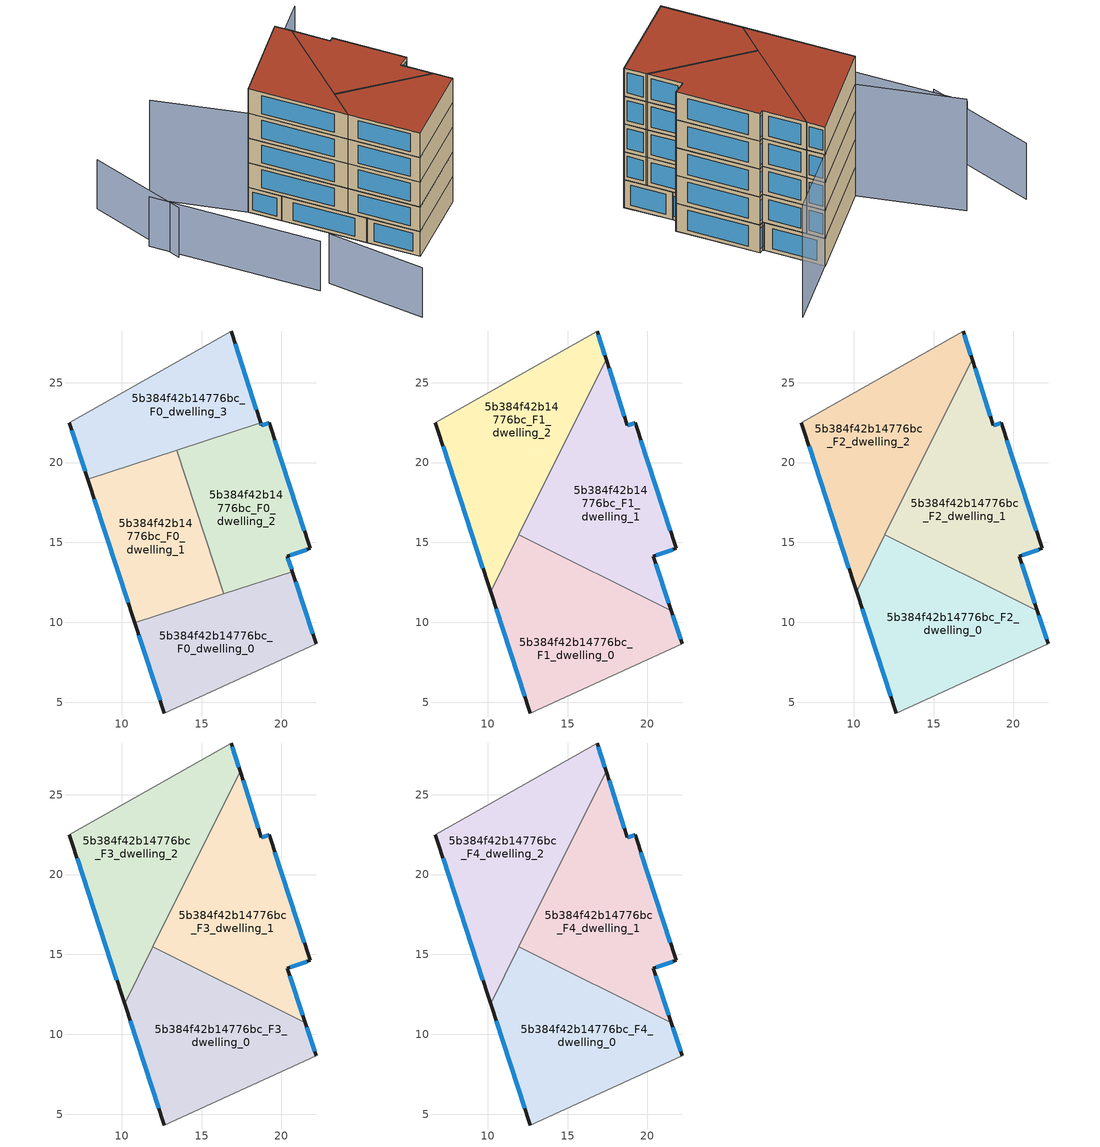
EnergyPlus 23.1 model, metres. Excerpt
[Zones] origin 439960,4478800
5b384f42b14776bc_F0_dwelling_0
 floor ground (EU_floor_Construction): 22.17,8.66 20.68,13.18 10.82,9.96 12.66,4.32 z0
 wall outside (EU_wall_Construction): 20.68,13.18 22.17,8.66 / 12.66,4.32 10.82,9.96 z0:3
 wall adiabatic (EU_wall_Construction): 22.17,8.66 12.66,4.32 z0:3
 wall to 5b384f42b14776bc_F0_dwelling_1 (EU_wall_Construction): 10.82,9.96 16.39,11.78 z0:3
 wall to 5b384f42b14776bc_F0_dwelling_2 (EU_wall_Construction): 16.39,11.78 20.68,13.18 z0:3
 window (EU_Window_Construction): 20.88,12.55 21.96,9.29 / 12.4,5.1 11.07,9.18 z0.42:2.58
5b384f42b14776bc_F0_dwelling_1
 floor ground (EU_floor_Construction): 16.39,11.78 13.45,20.79 7.88,18.97 10.82,9.96 z0
 wall outside (EU_wall_Construction): 10.82,9.96 7.88,18.97 z0:3
 wall to 5b384f42b14776bc_F0_dwelling_2 (EU_wall_Construction): 13.45,20.79 16.39,11.78 z0:3
 wall to 5b384f42b14776bc_F0_dwelling_3 (EU_wall_Construction): 7.88,18.97 13.45,20.79 z0:3
 window (EU_Window_Construction): 10.41,11.21 8.28,17.72 z0.42:2.58
5b384f42b14776bc_F0_dwelling_2
 floor ground (EU_floor_Construction): 20.68,13.18 20.36,14.14 21.8,14.62 19.24,22.49 18.75,22.33 18.69,22.5 13.45,20.79 16.39,11.78 z0
 wall outside (EU_wall_Construction): 18.69,22.5 18.75,22.33 19.24,22.49 21.8,14.62 20.36,14.14 20.68,13.18 z0:3
 wall to 5b384f42b14776bc_F0_dwelling_3 (EU_wall_Construction): 13.45,20.79 18.69,22.5 z0:3
 window (EU_Window_Construction): 21.6,14.56 20.56,14.2 / 20.4,14 20.63,13.31 / 18.7,22.47 18.74,22.35 / 18.81,22.35 19.17,22.47 / 19.59,21.4 21.44,15.72 z0.42:2.58
5b384f42b14776bc_F0_dwelling_3
 floor ground (EU_floor_Construction): 18.69,22.5 16.85,28.24 6.72,22.5 7.88,18.97 z0
 wall outside (EU_wall_Construction): 7.88,18.97 6.72,22.5 / 16.85,28.24 18.69,22.5 z0:3
 wall adiabatic (EU_wall_Construction): 6.72,22.5 16.85,28.24 z0:3
 window (EU_Window_Construction): 7.72,19.46 6.88,22.01 / 17.11,27.44 18.44,23.29 z0.42:2.58
5b384f42b14776bc_F1_dwelling_0
 floor to 5b384f42b14776bc_F0_dwelling_0 (EU_floor_Construction): 22.17,8.66 21.48,10.74 18.2,12.37 10.82,9.96 12.66,4.32 z3
 floor to 5b384f42b14776bc_F0_dwelling_1 (EU_floor_Construction): 16.39,11.78 15.8,13.56 11.95,15.48 10.18,11.92 10.82,9.96 z3
 floor to 5b384f42b14776bc_F0_dwelling_2 (EU_floor_Construction): 18.2,12.37 15.8,13.56 16.39,11.78 z3
 wall outside (EU_wall_Construction): 12.66,4.32 10.18,11.92 / 21.48,10.74 22.17,8.66 z3:6
 wall to 5b384f42b14776bc_F1_dwelling_1 (EU_wall_Construction): 11.95,15.48 21.48,10.74 z3:6
 wall adiabatic (EU_wall_Construction): 22.17,8.66 12.66,4.32 z3:6
 wall to 5b384f42b14776bc_F1_dwelling_2 (EU_wall_Construction): 10.18,11.92 11.95,15.48 z3:6
 window (EU_Window_Construction): 12.31,5.37 10.52,10.86 / 21.58,10.45 22.08,8.95 z3.42:5.58
5b384f42b14776bc_F1_dwelling_1
 floor to 5b384f42b14776bc_F0_dwelling_2 (EU_floor_Construction): 20.68,13.18 20.36,14.14 21.8,14.62 19.24,22.49 18.75,22.33 18.69,22.5 14.81,21.23 13.9,19.4 15.8,13.56 18.2,12.37 z3
 floor to 5b384f42b14776bc_F0_dwelling_0 (EU_floor_Construction): 21.48,10.74 20.68,13.18 18.2,12.37 z3
 floor to 5b384f42b14776bc_F0_dwelling_3 (EU_floor_Construction): 18.69,22.5 17.42,26.48 14.81,21.23 z3
 floor to 5b384f42b14776bc_F0_dwelling_1 (EU_floor_Construction): 15.8,13.56 13.9,19.4 11.95,15.48 z3
 wall outside (EU_wall_Construction): 17.42,26.48 18.75,22.33 19.24,22.49 21.8,14.62 20.36,14.14 21.48,10.74 z3:6
 wall to 5b384f42b14776bc_F1_dwelling_2 (EU_wall_Construction): 11.95,15.48 17.42,26.48 z3:6
 window (EU_Window_Construction): 21.6,14.56 20.56,14.2 / 20.52,13.66 21.33,11.21 / 17.6,25.9 18.56,22.91 / 18.81,22.35 19.17,22.47 / 19.59,21.4 21.44,15.72 z3.42:5.58
5b384f42b14776bc_F1_dwelling_2
 floor to 5b384f42b14776bc_F0_dwelling_3 (EU_floor_Construction): 14.81,21.23 17.42,26.48 16.85,28.24 6.72,22.5 7.88,18.97 z3
 floor to 5b384f42b14776bc_F0_dwelling_2 (EU_floor_Construction): 13.9,19.4 14.81,21.23 13.45,20.79 z3
 floor to 5b384f42b14776bc_F0_dwelling_1 (EU_floor_Construction): 10.18,11.92 13.9,19.4 13.45,20.79 7.88,18.97 z3
 wall outside (EU_wall_Construction): 10.18,11.92 6.72,22.5 / 16.85,28.24 17.42,26.48 z3:6
 wall adiabatic (EU_wall_Construction): 6.72,22.5 16.85,28.24 z3:6
 window (EU_Window_Construction): 9.7,13.39 7.2,21.04 / 16.93,28 17.34,26.72 z3.42:5.58
5b384f42b14776bc_F2_dwelling_0
 floor to 5b384f42b14776bc_F1_dwelling_0 (EU_floor_Construction): 22.17,8.66 21.48,10.74 11.95,15.48 10.18,11.92 12.66,4.32 z6
 wall outside (EU_wall_Construction): 12.66,4.32 10.18,11.92 / 21.48,10.74 22.17,8.66 z6:9
 wall to 5b384f42b14776bc_F2_dwelling_1 (EU_wall_Construction): 11.95,15.48 21.48,10.74 z6:9
 wall adiabatic (EU_wall_Construction): 22.17,8.66 12.66,4.32 z6:9
 wall to 5b384f42b14776bc_F2_dwelling_2 (EU_wall_Construction): 10.18,11.92 11.95,15.48 z6:9
 window (EU_Window_Construction): 12.31,5.37 10.52,10.86 / 21.58,10.45 22.08,8.95 z6.42:8.58
5b384f42b14776bc_F2_dwelling_1
 floor to 5b384f42b14776bc_F1_dwelling_1 (EU_floor_Construction): 21.48,10.74 20.36,14.14 21.8,14.62 19.24,22.49 18.75,22.33 17.42,26.48 11.95,15.48 z6
 wall outside (EU_wall_Construction): 17.42,26.48 18.75,22.33 19.24,22.49 21.8,14.62 20.36,14.14 21.48,10.74 z6:9
 wall to 5b384f42b14776bc_F2_dwelling_2 (EU_wall_Construction): 11.95,15.48 17.42,26.48 z6:9
 window (EU_Window_Construction): 21.6,14.56 20.56,14.2 / 20.52,13.66 21.33,11.21 / 17.6,25.9 18.56,22.91 / 18.81,22.35 19.17,22.47 / 19.59,21.4 21.44,15.72 z6.42:8.58
5b384f42b14776bc_F2_dwelling_2
 floor to 5b384f42b14776bc_F1_dwelling_2 (EU_floor_Construction): 10.18,11.92 17.42,26.48 16.85,28.24 6.72,22.5 z6
 wall outside (EU_wall_Construction): 10.18,11.92 6.72,22.5 / 16.85,28.24 17.42,26.48 z6:9
 wall adiabatic (EU_wall_Construction): 6.72,22.5 16.85,28.24 z6:9
 window (EU_Window_Construction): 9.7,13.39 7.2,21.04 / 16.93,28 17.34,26.72 z6.42:8.58
5b384f42b14776bc_F3_dwelling_0
 floor to 5b384f42b14776bc_F2_dwelling_0 (EU_floor_Construction): 22.17,8.66 21.48,10.74 11.95,15.48 10.18,11.92 12.66,4.32 z9
 wall outside (EU_wall_Construction): 12.66,4.32 10.18,11.92 / 21.48,10.74 22.17,8.66 z9:12
 wall to 5b384f42b14776bc_F3_dwelling_1 (EU_wall_Construction): 11.95,15.48 21.48,10.74 z9:12
 wall adiabatic (EU_wall_Construction): 22.17,8.66 12.66,4.32 z9:12
 wall to 5b384f42b14776bc_F3_dwelling_2 (EU_wall_Construction): 10.18,11.92 11.95,15.48 z9:12
 window (EU_Window_Construction): 12.31,5.37 10.52,10.86 / 21.58,10.45 22.08,8.95 z9.42:11.58
5b384f42b14776bc_F3_dwelling_1
 floor to 5b384f42b14776bc_F2_dwelling_1 (EU_floor_Construction): 21.48,10.74 20.36,14.14 21.8,14.62 19.24,22.49 18.75,22.33 17.42,26.48 11.95,15.48 z9
 wall outside (EU_wall_Construction): 17.42,26.48 18.75,22.33 19.24,22.49 21.8,14.62 20.36,14.14 21.48,10.74 z9:12
 wall to 5b384f42b14776bc_F3_dwelling_2 (EU_wall_Construction): 11.95,15.48 17.42,26.48 z9:12
 window (EU_Window_Construction): 21.6,14.56 20.56,14.2 / 20.52,13.66 21.33,11.21 / 17.6,25.9 18.56,22.91 / 18.81,22.35 19.17,22.47 / 19.59,21.4 21.44,15.72 z9.42:11.58
5b384f42b14776bc_F3_dwelling_2
 floor to 5b384f42b14776bc_F2_dwelling_2 (EU_floor_Construction): 10.18,11.92 17.42,26.48 16.85,28.24 6.72,22.5 z9
 wall outside (EU_wall_Construction): 10.18,11.92 6.72,22.5 / 16.85,28.24 17.42,26.48 z9:12
 wall adiabatic (EU_wall_Construction): 6.72,22.5 16.85,28.24 z9:12
 window (EU_Window_Construction): 9.7,13.39 7.2,21.04 / 16.93,28 17.34,26.72 z9.42:11.58
5b384f42b14776bc_F4_dwelling_0
 floor to 5b384f42b14776bc_F3_dwelling_0 (EU_floor_Construction): 22.17,8.66 21.48,10.74 11.95,15.48 10.18,11.92 12.66,4.32 z12
 wall outside (EU_wall_Construction): 12.66,4.32 10.18,11.92 / 21.48,10.74 22.17,8.66 z12:15
 wall to 5b384f42b14776bc_F4_dwelling_1 (EU_wall_Construction): 11.95,15.48 21.48,10.74 z12:15
 wall adiabatic (EU_wall_Construction): 22.17,8.66 12.66,4.32 z12:15
 wall to 5b384f42b14776bc_F4_dwelling_2 (EU_wall_Construction): 10.18,11.92 11.95,15.48 z12:15
 window (EU_Window_Construction): 12.31,5.37 10.52,10.86 / 21.58,10.45 22.08,8.95 z12.42:14.58
 roof outside (EU_roof_Construction): 21.48,10.74 22.17,8.66 12.66,4.32 10.18,11.92 11.95,15.48 z15
5b384f42b14776bc_F4_dwelling_1
 floor to 5b384f42b14776bc_F3_dwelling_1 (EU_floor_Construction): 21.48,10.74 20.36,14.14 21.8,14.62 19.24,22.49 18.75,22.33 17.42,26.48 11.95,15.48 z12
 wall outside (EU_wall_Construction): 17.42,26.48 18.75,22.33 19.24,22.49 21.8,14.62 20.36,14.14 21.48,10.74 z12:15
 wall to 5b384f42b14776bc_F4_dwelling_2 (EU_wall_Construction): 11.95,15.48 17.42,26.48 z12:15
 window (EU_Window_Construction): 21.6,14.56 20.56,14.2 / 20.52,13.66 21.33,11.21 / 17.6,25.9 18.56,22.91 / 18.81,22.35 19.17,22.47 / 19.59,21.4 21.44,15.72 z12.42:14.58
 roof outside (EU_roof_Construction): 17.42,26.48 18.75,22.33 19.24,22.49 21.8,14.62 20.36,14.14 21.48,10.74 11.95,15.48 z15
5b384f42b14776bc_F4_dwelling_2
 floor to 5b384f42b14776bc_F3_dwelling_2 (EU_floor_Construction): 10.18,11.92 17.42,26.48 16.85,28.24 6.72,22.5 z12
 wall outside (EU_wall_Construction): 10.18,11.92 6.72,22.5 / 16.85,28.24 17.42,26.48 z12:15
 wall adiabatic (EU_wall_Construction): 6.72,22.5 16.85,28.24 z12:15
 window (EU_Window_Construction): 9.7,13.39 7.2,21.04 / 16.93,28 17.34,26.72 z12.42:14.58
 roof outside (EU_roof_Construction): 16.85,28.24 17.42,26.48 10.18,11.92 6.72,22.5 z15
shading: 2.89,7.79 4.77,-3.26 / -4.58,25.61 1.25,7.51 / -3.21,34.05 -3.97,22.1 z0:6; 24.14,32.26 6.72,22.5 / 6.72,22.5 1.74,31.41 z0:12
[Building]
EU S2 Campaign: North Axis=0; Terrain=City; Solar Distribution=FullExterior
[Site:Location]
Madrid: Latitude=40.5; Longitude=-3.5; Time Zone=1; Elevation=609
[SizingPeriod:WeatherFileDays]
AnnualSizingPeriod: Begin Month=1; Begin Day of Month=1; End Month=12; End Day of Month=31; Day of Week for Start Day=Monday; Use Weather File Daylight Saving Period=No; Use Weather File Rain and Snow Indicators=No
[MATERIAL]
EU_InternalMass_Material: Roughness=MediumRough; Thickness=0.1; Conductivity=1; Density=1800; Specific Heat=900; Thermal Absorptance=0.9; Solar Absorptance=0.7; Visible Absorptance=0.7
[MATERIAL:NOMASS] Roughness=MediumRough; Thermal Absorptance=0.9; Solar Absorptance=0.7; Visible Absorptance=0.7
Name | Thermal Resistance
EU_wall_NoMass | 1.60022
EU_roof_NoMass | 1.57597
EU_floor_NoMass | 0.470652
[WINDOWMATERIAL:SIMPLEGLAZINGSYSTEM]
EU_Window_SimpleGlazing: UFactor=3.28802; Solar Heat Gain Coefficient=0.85; Visible Transmittance=0.85
[CONSTRUCTION]
EU_wall_Construction: EU_wall_NoMass
EU_roof_Construction: EU_roof_NoMass
EU_floor_Construction: EU_floor_NoMass
EU_InternalMass_Construction: EU_InternalMass_Material
EU_Window_Construction: EU_Window_SimpleGlazing
[ZONE] Type=1; Multiplier=1; Ceiling Height=autocalculate; Floor Area=autocalculate; Part of Total Floor Area=Yes
Name | Volume
5b384f42b14776bc_F0_dwelling_0 | 166.544
5b384f42b14776bc_F1_dwelling_0; 5b384f42b14776bc_F2_dwelling_0; 5b384f42b14776bc_F3_dwelling_0; 5b384f42b14776bc_F4_dwelling_0; 5b384f42b14776bc_F1_dwelling_2; 5b384f42b14776bc_F2_dwelling_2; 5b384f42b14776bc_F3_dwelling_2; 5b384f42b14776bc_F4_dwelling_2 | 222.061
5b384f42b14776bc_F0_dwelling_1 | 166.546
5b384f42b14776bc_F1_dwelling_1; 5b384f42b14776bc_F2_dwelling_1; 5b384f42b14776bc_F3_dwelling_1; 5b384f42b14776bc_F4_dwelling_1 | 222.045
5b384f42b14776bc_F0_dwelling_2 | 166.542
5b384f42b14776bc_F0_dwelling_3 | 166.541
[INTERNALMASS] Construction=EU_InternalMass_Construction
Name | Zone or ZoneList | Surface Area
5b384f42b14776bc_F0_dwelling_0_EU_InternalMass | 5b384f42b14776bc_F0_dwelling_0 | 55.5144
5b384f42b14776bc_F0_dwelling_1_EU_InternalMass | 5b384f42b14776bc_F0_dwelling_1 | 55.5158
5b384f42b14776bc_F0_dwelling_2_EU_InternalMass | 5b384f42b14776bc_F0_dwelling_2 | 55.5131
5b384f42b14776bc_F0_dwelling_3_EU_InternalMass | 5b384f42b14776bc_F0_dwelling_3 | 55.5137
5b384f42b14776bc_F1_dwelling_0_EU_InternalMass | 5b384f42b14776bc_F1_dwelling_0 | 74.0222
5b384f42b14776bc_F1_dwelling_1_EU_InternalMass | 5b384f42b14776bc_F1_dwelling_1 | 74.0165
5b384f42b14776bc_F1_dwelling_2_EU_InternalMass | 5b384f42b14776bc_F1_dwelling_2 | 74.0204
5b384f42b14776bc_F2_dwelling_0_EU_InternalMass | 5b384f42b14776bc_F2_dwelling_0 | 74.0222
5b384f42b14776bc_F2_dwelling_1_EU_InternalMass | 5b384f42b14776bc_F2_dwelling_1 | 74.0165
5b384f42b14776bc_F2_dwelling_2_EU_InternalMass | 5b384f42b14776bc_F2_dwelling_2 | 74.0204
5b384f42b14776bc_F3_dwelling_0_EU_InternalMass | 5b384f42b14776bc_F3_dwelling_0 | 74.0222
5b384f42b14776bc_F3_dwelling_1_EU_InternalMass | 5b384f42b14776bc_F3_dwelling_1 | 74.0165
5b384f42b14776bc_F3_dwelling_2_EU_InternalMass | 5b384f42b14776bc_F3_dwelling_2 | 74.0204
5b384f42b14776bc_F4_dwelling_0_EU_InternalMass | 5b384f42b14776bc_F4_dwelling_0 | 74.0222
5b384f42b14776bc_F4_dwelling_1_EU_InternalMass | 5b384f42b14776bc_F4_dwelling_1 | 74.0165
5b384f42b14776bc_F4_dwelling_2_EU_InternalMass | 5b384f42b14776bc_F4_dwelling_2 | 74.0204
[OTHEREQUIPMENT] Fuel Type=Electricity; Design Level Calculation Method=Watts/Area; Power per Zone Floor Area=1; Fraction Latent=0; Fraction Radiant=0; Fraction Lost=0; Carbon Dioxide Generation Rate=0; EndUse Subcategory=EU_Step8_InternalGains
Name | Zone or ZoneList or Space or SpaceList | Schedule
EU_Step8_InternalGain_5b384f42b14776bc_F0_dwelling_0_f000 | 5b384f42b14776bc_F0_dwelling_0 | EU_Step8_GainSchedule_5b384f42b14776bc_F0_dwelling_0_f000
EU_Step8_InternalGain_5b384f42b14776bc_F0_dwelling_1_f000 | 5b384f42b14776bc_F0_dwelling_1 | EU_Step8_GainSchedule_5b384f42b14776bc_F0_dwelling_1_f000
EU_Step8_InternalGain_5b384f42b14776bc_F0_dwelling_2_f000 | 5b384f42b14776bc_F0_dwelling_2 | EU_Step8_GainSchedule_5b384f42b14776bc_F0_dwelling_2_f000
EU_Step8_InternalGain_5b384f42b14776bc_F0_dwelling_3_f000 | 5b384f42b14776bc_F0_dwelling_3 | EU_Step8_GainSchedule_5b384f42b14776bc_F0_dwelling_3_f000
EU_Step8_InternalGain_5b384f42b14776bc_F1_dwelling_0_f000 | 5b384f42b14776bc_F1_dwelling_0 | EU_Step8_GainSchedule_5b384f42b14776bc_F1_dwelling_0_f000
EU_Step8_InternalGain_5b384f42b14776bc_F1_dwelling_1_f000 | 5b384f42b14776bc_F1_dwelling_1 | EU_Step8_GainSchedule_5b384f42b14776bc_F1_dwelling_1_f000
EU_Step8_InternalGain_5b384f42b14776bc_F1_dwelling_2_f000 | 5b384f42b14776bc_F1_dwelling_2 | EU_Step8_GainSchedule_5b384f42b14776bc_F1_dwelling_2_f000
EU_Step8_InternalGain_5b384f42b14776bc_F2_dwelling_0_f000 | 5b384f42b14776bc_F2_dwelling_0 | EU_Step8_GainSchedule_5b384f42b14776bc_F2_dwelling_0_f000
EU_Step8_InternalGain_5b384f42b14776bc_F2_dwelling_1_f000 | 5b384f42b14776bc_F2_dwelling_1 | EU_Step8_GainSchedule_5b384f42b14776bc_F2_dwelling_1_f000
EU_Step8_InternalGain_5b384f42b14776bc_F2_dwelling_2_f000 | 5b384f42b14776bc_F2_dwelling_2 | EU_Step8_GainSchedule_5b384f42b14776bc_F2_dwelling_2_f000
EU_Step8_InternalGain_5b384f42b14776bc_F3_dwelling_0_f000 | 5b384f42b14776bc_F3_dwelling_0 | EU_Step8_GainSchedule_5b384f42b14776bc_F3_dwelling_0_f000
EU_Step8_InternalGain_5b384f42b14776bc_F3_dwelling_1_f000 | 5b384f42b14776bc_F3_dwelling_1 | EU_Step8_GainSchedule_5b384f42b14776bc_F3_dwelling_1_f000
EU_Step8_InternalGain_5b384f42b14776bc_F3_dwelling_2_f000 | 5b384f42b14776bc_F3_dwelling_2 | EU_Step8_GainSchedule_5b384f42b14776bc_F3_dwelling_2_f000
EU_Step8_InternalGain_5b384f42b14776bc_F4_dwelling_0_f000 | 5b384f42b14776bc_F4_dwelling_0 | EU_Step8_GainSchedule_5b384f42b14776bc_F4_dwelling_0_f000
EU_Step8_InternalGain_5b384f42b14776bc_F4_dwelling_1_f000 | 5b384f42b14776bc_F4_dwelling_1 | EU_Step8_GainSchedule_5b384f42b14776bc_F4_dwelling_1_f000
EU_Step8_InternalGain_5b384f42b14776bc_F4_dwelling_2_f000 | 5b384f42b14776bc_F4_dwelling_2 | EU_Step8_GainSchedule_5b384f42b14776bc_F4_dwelling_2_f000
[ZONEVENTILATION:DESIGNFLOWRATE] Schedule=EU_AlwaysOn; Design Flow Rate Calculation Method=AirChanges/Hour; Air Changes per Hour=0.480704; Ventilation Type=Natural; Fan Pressure Rise=0; Fan Total Efficiency=1; Constant Term Coefficient=1; Temperature Term Coefficient=0; Velocity Term Coefficient=0; Velocity Squared Term Coefficient=0; Minimum Indoor Temperature=-100; Maximum Indoor Temperature=100; Delta Temperature=-100; Minimum Outdoor Temperature=-100; Maximum Outdoor Temperature=100; Maximum Wind Speed=40
Name | Zone or ZoneList or Space or SpaceList
EU_ConstantAir_5b384f42b14776bc_F0_dwelling_0 | 5b384f42b14776bc_F0_dwelling_0
EU_ConstantAir_5b384f42b14776bc_F0_dwelling_1 | 5b384f42b14776bc_F0_dwelling_1
EU_ConstantAir_5b384f42b14776bc_F0_dwelling_2 | 5b384f42b14776bc_F0_dwelling_2
EU_ConstantAir_5b384f42b14776bc_F0_dwelling_3 | 5b384f42b14776bc_F0_dwelling_3
EU_ConstantAir_5b384f42b14776bc_F1_dwelling_0 | 5b384f42b14776bc_F1_dwelling_0
EU_ConstantAir_5b384f42b14776bc_F1_dwelling_1 | 5b384f42b14776bc_F1_dwelling_1
EU_ConstantAir_5b384f42b14776bc_F1_dwelling_2 | 5b384f42b14776bc_F1_dwelling_2
EU_ConstantAir_5b384f42b14776bc_F2_dwelling_0 | 5b384f42b14776bc_F2_dwelling_0
EU_ConstantAir_5b384f42b14776bc_F2_dwelling_1 | 5b384f42b14776bc_F2_dwelling_1
EU_ConstantAir_5b384f42b14776bc_F2_dwelling_2 | 5b384f42b14776bc_F2_dwelling_2
EU_ConstantAir_5b384f42b14776bc_F3_dwelling_0 | 5b384f42b14776bc_F3_dwelling_0
EU_ConstantAir_5b384f42b14776bc_F3_dwelling_1 | 5b384f42b14776bc_F3_dwelling_1
EU_ConstantAir_5b384f42b14776bc_F3_dwelling_2 | 5b384f42b14776bc_F3_dwelling_2
EU_ConstantAir_5b384f42b14776bc_F4_dwelling_0 | 5b384f42b14776bc_F4_dwelling_0
EU_ConstantAir_5b384f42b14776bc_F4_dwelling_1 | 5b384f42b14776bc_F4_dwelling_1
EU_ConstantAir_5b384f42b14776bc_F4_dwelling_2 | 5b384f42b14776bc_F4_dwelling_2
[HVACTEMPLATE:THERMOSTAT] Constant Heating Setpoint=20; Constant Cooling Setpoint=50
EU_HeatOnly_5b384f42b14776bc_F0_dwelling_0; EU_HeatOnly_5b384f42b14776bc_F0_dwelling_1; EU_HeatOnly_5b384f42b14776bc_F0_dwelling_2; EU_HeatOnly_5b384f42b14776bc_F0_dwelling_3; EU_HeatOnly_5b384f42b14776bc_F1_dwelling_0; EU_HeatOnly_5b384f42b14776bc_F1_dwelling_1; EU_HeatOnly_5b384f42b14776bc_F1_dwelling_2; EU_HeatOnly_5b384f42b14776bc_F2_dwelling_0; EU_HeatOnly_5b384f42b14776bc_F2_dwelling_1; EU_HeatOnly_5b384f42b14776bc_F2_dwelling_2; EU_HeatOnly_5b384f42b14776bc_F3_dwelling_0; EU_HeatOnly_5b384f42b14776bc_F3_dwelling_1; EU_HeatOnly_5b384f42b14776bc_F3_dwelling_2; EU_HeatOnly_5b384f42b14776bc_F4_dwelling_0; EU_HeatOnly_5b384f42b14776bc_F4_dwelling_1; EU_HeatOnly_5b384f42b14776bc_F4_dwelling_2
[HVACTEMPLATE:ZONE:IDEALLOADSAIRSYSTEM] System Availability Schedule=EU_AlwaysOn; Maximum Heating Supply Air Temperature=50; Minimum Cooling Supply Air Temperature=13; Maximum Heating Supply Air Humidity Ratio=0.0156; Minimum Cooling Supply Air Humidity Ratio=0.0077; Heating Limit=NoLimit; Cooling Limit=NoLimit; Heating Availability Schedule=EU_AlwaysOn; Cooling Availability Schedule=EU_CoolingOff; Dehumidification Control Type=ConstantSensibleHeatRatio; Cooling Sensible Heat Ratio=0.7; Dehumidification Setpoint=60; Humidification Control Type=None; Humidification Setpoint=30; Outdoor Air Method=None; Outdoor Air Flow Rate per Person=0.00944; Outdoor Air Flow Rate per Zone Floor Area=0; Outdoor Air Flow Rate per Zone=0; Demand Controlled Ventilation Type=None; Outdoor Air Economizer Type=NoEconomizer; Heat Recovery Type=None; Sensible Heat Recovery Effectiveness=0.7; Latent Heat Recovery Effectiveness=0.65
Name | Template Thermostat
5b384f42b14776bc_F0_dwelling_0 | EU_HeatOnly_5b384f42b14776bc_F0_dwelling_0
5b384f42b14776bc_F0_dwelling_1 | EU_HeatOnly_5b384f42b14776bc_F0_dwelling_1
5b384f42b14776bc_F0_dwelling_2 | EU_HeatOnly_5b384f42b14776bc_F0_dwelling_2
5b384f42b14776bc_F0_dwelling_3 | EU_HeatOnly_5b384f42b14776bc_F0_dwelling_3
5b384f42b14776bc_F1_dwelling_0 | EU_HeatOnly_5b384f42b14776bc_F1_dwelling_0
5b384f42b14776bc_F1_dwelling_1 | EU_HeatOnly_5b384f42b14776bc_F1_dwelling_1
5b384f42b14776bc_F1_dwelling_2 | EU_HeatOnly_5b384f42b14776bc_F1_dwelling_2
5b384f42b14776bc_F2_dwelling_0 | EU_HeatOnly_5b384f42b14776bc_F2_dwelling_0
5b384f42b14776bc_F2_dwelling_1 | EU_HeatOnly_5b384f42b14776bc_F2_dwelling_1
5b384f42b14776bc_F2_dwelling_2 | EU_HeatOnly_5b384f42b14776bc_F2_dwelling_2
5b384f42b14776bc_F3_dwelling_0 | EU_HeatOnly_5b384f42b14776bc_F3_dwelling_0
5b384f42b14776bc_F3_dwelling_1 | EU_HeatOnly_5b384f42b14776bc_F3_dwelling_1
5b384f42b14776bc_F3_dwelling_2 | EU_HeatOnly_5b384f42b14776bc_F3_dwelling_2
5b384f42b14776bc_F4_dwelling_0 | EU_HeatOnly_5b384f42b14776bc_F4_dwelling_0
5b384f42b14776bc_F4_dwelling_1 | EU_HeatOnly_5b384f42b14776bc_F4_dwelling_1
5b384f42b14776bc_F4_dwelling_2 | EU_HeatOnly_5b384f42b14776bc_F4_dwelling_2
[SIZING:ZONE] Zone Cooling Design Supply Air Temperature Input Method=SupplyAirTemperature; Zone Cooling Design Supply Air Temperature=13; Zone Heating Design Supply Air Temperature Input Method=SupplyAirTemperature; Zone Heating Design Supply Air Temperature=50; Zone Cooling Design Supply Air Humidity Ratio=0.008; Zone Heating Design Supply Air Humidity Ratio=0.008; Cooling Design Air Flow Method=DesignDay; Cooling Design Air Flow Rate=0; Cooling Minimum Air Flow per Zone Floor Area=0.000762; Cooling Minimum Air Flow=0; Cooling Minimum Air Flow Fraction=0.2; Heating Design Air Flow Method=DesignDay; Heating Design Air Flow Rate=0; Heating Maximum Air Flow per Zone Floor Area=0.002032; Heating Maximum Air Flow=0.141576; Heating Maximum Air Flow Fraction=0.3; Account for Dedicated Outdoor Air System=No; Dedicated Outdoor Air System Control Strategy=NeutralSupplyAir; Dedicated Outdoor Air Low Setpoint Temperature for Design=autosize; Dedicated Outdoor Air High Setpoint Temperature for Design=autosize; Zone Load Sizing Method=Sensible Load Only No Latent Load; Zone Latent Cooling Design Supply Air Humidity Ratio Input Method=HumidityRatioDifference; Zone Cooling Design Supply Air Humidity Ratio Difference=0.005; Zone Latent Heating Design Supply Air Humidity Ratio Input Method=HumidityRatioDifference; Zone Humidification Design Supply Air Humidity Ratio Difference=0.005
5b384f42b14776bc_F0_dwelling_0; 5b384f42b14776bc_F0_dwelling_1; 5b384f42b14776bc_F0_dwelling_2; 5b384f42b14776bc_F0_dwelling_3; 5b384f42b14776bc_F1_dwelling_0; 5b384f42b14776bc_F1_dwelling_1; 5b384f42b14776bc_F1_dwelling_2; 5b384f42b14776bc_F2_dwelling_0; 5b384f42b14776bc_F2_dwelling_1; 5b384f42b14776bc_F2_dwelling_2; 5b384f42b14776bc_F3_dwelling_0; 5b384f42b14776bc_F3_dwelling_1; 5b384f42b14776bc_F3_dwelling_2; 5b384f42b14776bc_F4_dwelling_0; 5b384f42b14776bc_F4_dwelling_1; 5b384f42b14776bc_F4_dwelling_2
[SCHEDULE:CONSTANT]
Name | Hourly Value
EU_AlwaysOn | 1
EU_CoolingOff | 0
[SCHEDULE:FILE] Column Number=1; Rows to Skip at Top=0; Number of Hours of Data=8760; Column Separator=Comma; Interpolate to Timestep=No; Minutes per Item=60; Adjust Schedule for Daylight Savings=Yes
Name | File
EU_Step8_GainSchedule_5b384f42b14776bc_F0_dwelling_0_f000 | ../../schedules/5b384f42b14776bc/5b384f42b14776bc_F0_dwelling_0_f000_gain.csv
EU_Step8_GainSchedule_5b384f42b14776bc_F0_dwelling_1_f000 | ../../schedules/5b384f42b14776bc/5b384f42b14776bc_F0_dwelling_1_f000_gain.csv
EU_Step8_GainSchedule_5b384f42b14776bc_F0_dwelling_2_f000 | ../../schedules/5b384f42b14776bc/5b384f42b14776bc_F0_dwelling_2_f000_gain.csv
EU_Step8_GainSchedule_5b384f42b14776bc_F0_dwelling_3_f000 | ../../schedules/5b384f42b14776bc/5b384f42b14776bc_F0_dwelling_3_f000_gain.csv
EU_Step8_GainSchedule_5b384f42b14776bc_F1_dwelling_0_f000 | ../../schedules/5b384f42b14776bc/5b384f42b14776bc_F1_dwelling_0_f000_gain.csv
EU_Step8_GainSchedule_5b384f42b14776bc_F1_dwelling_1_f000 | ../../schedules/5b384f42b14776bc/5b384f42b14776bc_F1_dwelling_1_f000_gain.csv
EU_Step8_GainSchedule_5b384f42b14776bc_F1_dwelling_2_f000 | ../../schedules/5b384f42b14776bc/5b384f42b14776bc_F1_dwelling_2_f000_gain.csv
EU_Step8_GainSchedule_5b384f42b14776bc_F2_dwelling_0_f000 | ../../schedules/5b384f42b14776bc/5b384f42b14776bc_F2_dwelling_0_f000_gain.csv
EU_Step8_GainSchedule_5b384f42b14776bc_F2_dwelling_1_f000 | ../../schedules/5b384f42b14776bc/5b384f42b14776bc_F2_dwelling_1_f000_gain.csv
EU_Step8_GainSchedule_5b384f42b14776bc_F2_dwelling_2_f000 | ../../schedules/5b384f42b14776bc/5b384f42b14776bc_F2_dwelling_2_f000_gain.csv
EU_Step8_GainSchedule_5b384f42b14776bc_F3_dwelling_0_f000 | ../../schedules/5b384f42b14776bc/5b384f42b14776bc_F3_dwelling_0_f000_gain.csv
EU_Step8_GainSchedule_5b384f42b14776bc_F3_dwelling_1_f000 | ../../schedules/5b384f42b14776bc/5b384f42b14776bc_F3_dwelling_1_f000_gain.csv
EU_Step8_GainSchedule_5b384f42b14776bc_F3_dwelling_2_f000 | ../../schedules/5b384f42b14776bc/5b384f42b14776bc_F3_dwelling_2_f000_gain.csv
EU_Step8_GainSchedule_5b384f42b14776bc_F4_dwelling_0_f000 | ../../schedules/5b384f42b14776bc/5b384f42b14776bc_F4_dwelling_0_f000_gain.csv
EU_Step8_GainSchedule_5b384f42b14776bc_F4_dwelling_1_f000 | ../../schedules/5b384f42b14776bc/5b384f42b14776bc_F4_dwelling_1_f000_gain.csv
EU_Step8_GainSchedule_5b384f42b14776bc_F4_dwelling_2_f000 | ../../schedules/5b384f42b14776bc/5b384f42b14776bc_F4_dwelling_2_f000_gain.csv
